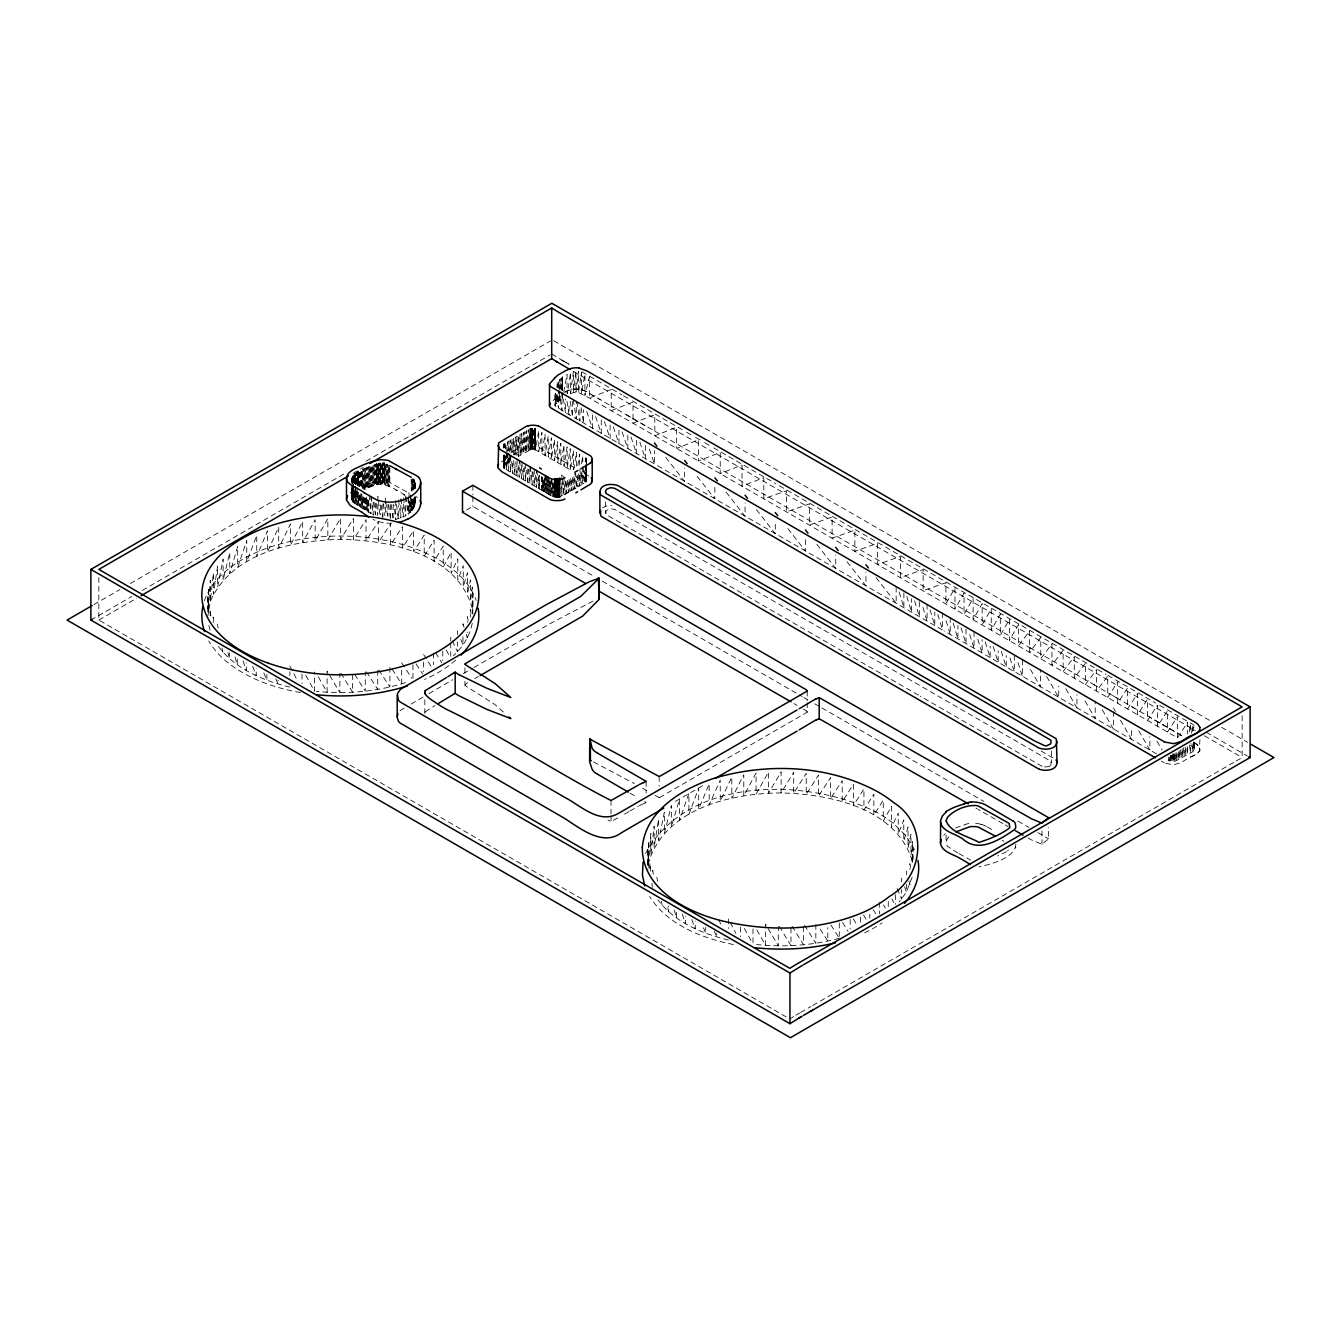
<?xml version="1.0" encoding="UTF-8"?>
<svg xmlns="http://www.w3.org/2000/svg" width="1341" height="1341" viewBox="0 0 1341 1341"><rect width="100%" height="100%" fill="white"/><g stroke="black" fill="none" stroke-linecap="round" stroke-linejoin="round"><path stroke-width="0.75" stroke-dasharray="5 3.75" d="M356.522 491.242L356.522 504.669L352.281 500.562L352.096 489.599M352.096 481.788L352.096 477.882M525.689 463.768L525.689 481.033L503.981 468.21L503.495 455.001M581.793 472.015L582.732 484.118L586.537 481.084L586.587 465.746M586.587 463.651L586.587 459.494L586.587 463.315M352.08 499.372L352.113 485.308M352.113 483.347L352.13 477.497L352.096 483.632M503.478 466.668L503.562 456.376M503.495 466.383L503.512 456.661M562.147 390.667L562.348 377.089M586.587 480.346L586.537 465.26M586.537 463.165L586.553 458.991M586.553 480.095L586.57 465.495M586.587 459.242L586.57 463.416L586.319 458.32L586.151 462.327M352.096 498.986L352.163 484.922L352.398 500.947L352.314 485.308M352.197 477.111L352.18 482.978L352.18 479.055M405.971 496.623L408.1 514.29L414.084 507.485L415.056 498.534M415.09 488.375L415.107 482.274L415.107 488.023M503.529 466.098L503.629 456.124L503.713 467.758M503.68 444.458L503.763 448.112M586.486 479.86L586.47 465.025M586.486 462.93L586.486 458.756M352.13 498.601L352.348 490.068M352.398 482.257L352.432 476.407L352.398 483.682M352.197 498.232L352.23 490.42M352.297 476.759L352.264 482.609L352.113 478.67M503.596 465.83L503.73 455.873M586.419 479.642L586.268 464.606M586.285 462.511L586.319 458.32M586.319 479.441L586.386 464.807L586.403 481.553L586.419 464.623M586.403 462.712L586.419 458.538M352.297 497.863L352.499 489.733L352.566 501.316L352.599 489.515M503.68 465.578L504.015 455.454M504.065 447.71L504.099 443.837L503.931 447.86M503.797 465.344L503.847 455.655M503.898 447.894L503.931 444.022M586.185 479.257L586.151 464.422M415.039 502.607L414.905 497.796M414.989 487.604L415.039 481.503M503.931 465.126L504.182 455.286L504.166 468.378L504.065 456.778M586.034 479.089L585.95 469.434M586 461.807L586.034 457.985L586.185 461.975M352.432 497.511L352.733 485.476M352.767 483.514L352.851 475.703L352.851 483.38M352.599 497.193L353.018 485.09M353.035 483.129L353.136 475.317L353.136 482.995M414.872 501.869L414.654 497.159M414.788 486.9L414.872 480.765L414.872 488.426M530.131 449.889L530.416 428.684L530.416 449.788L518.514 456.359L518.514 435.255L517.056 455.286M352.851 496.807L353.32 484.704M353.353 482.743L353.471 474.932L353.471 482.609M353.136 496.421L353.571 490.186M353.689 482.374L353.823 474.546L353.823 482.224M353.471 496.036L353.89 491.761M942.522 612.736L942.522 630.002L565.449 412.575L555.241 405.904L555.291 393.533M354.275 491.393L353.823 495.667M354.426 483.581L354.611 473.809L354.611 483.414M354.208 491.46L354.208 495.298L354.695 491.024M354.862 483.213L355.063 473.457L355.063 483.045M414.419 488.342L414.587 480.145L414.738 488.543M207.922 612.083L208.475 587.643L208.408 612.049M355.315 482.861L355.516 473.105L355.516 484.621M355.7 486.414L354.611 494.93M355.734 484.453L356.002 472.753L356.002 484.269M356.22 484.118L356.505 472.418L356.505 483.933M356.74 483.783L357.008 472.082L357.008 483.598M355.516 486.532C353.856 494.896 357.98 496.488 357.159 487.353M357.209 485.408L357.544 471.764L357.544 485.191M357.745 485.09L358.081 471.462L358.081 484.889M358.282 484.772L358.634 471.16L358.634 484.587M358.785 486.431L359.204 470.859L359.204 486.213M359.354 486.146L359.757 470.59L359.757 485.945M413.883 489.8L414.168 479.542L414.168 487.219M912.701 860.637L913.02 848.87L913.02 862.297M648.005 865.364L648.726 840.924L647.887 869.437M1193.926 741.942L1194.328 749.166L1192.853 751.681L1175.102 761.269L1168.128 760.515M1193.993 742.596C1203.547 745.814 1198.234 760.967 1199.96 739.83M413.246 489.214L413.598 478.955L413.598 488.543M555.811 394.723L555.09 405.435M412.508 488.66L412.911 478.385M472.736 613.977L472.887 594.717L472.887 608.16M411.57 490.152L412.022 479.877M360.025 485.811L360.746 470.121L360.746 485.476M361.014 485.341L361.735 469.652L361.735 486.917M361.919 486.85L362.74 469.199L362.74 488.392M362.824 488.342L363.746 468.747L363.746 489.851L364.769 468.311L364.769 489.415C379.05 478.452 393.248 487.571 405.887 495.701M364.769 489.415L365.808 467.858L365.808 488.979L366.847 467.439L366.847 488.543L367.887 467.003L367.887 488.124L368.943 466.584L368.943 487.705L369.999 466.182L369.999 487.286L371.071 465.763L371.071 486.867L372.144 465.361L372.144 486.465L373.217 464.958L373.217 486.079L374.307 464.573L374.307 485.677L375.396 464.187L375.396 485.291L376.486 463.802L376.486 484.922L376.938 463.668L376.938 484.772L377.424 463.517L377.424 484.621L377.961 463.383L377.961 484.487L378.531 463.248L378.531 484.369L379.101 463.131L379.101 484.252L379.687 463.031L379.687 484.135L380.291 462.93L380.291 484.051L380.878 462.863L380.878 483.967L382.034 462.762L382.034 483.866L382.571 462.729L382.571 483.85L383.09 462.746L383.56 483.866L383.979 462.813L383.979 483.933L384.364 462.896L384.364 484.017L384.666 463.014L384.666 484.118L385.722 463.517L385.722 484.621L386.778 464.036L386.778 485.14L387.8 464.556L387.8 485.677L388.823 465.109L388.823 486.213L389.829 465.645L389.829 486.749M561.561 389.326L562.13 377.257L562.13 390.684M556.616 395.763L555.459 404.731L555.459 393.215M557.018 387.717L557.303 381.665L557.303 387.432M557.755 394.69L557.303 402.786L556.23 403.825L556.23 394.22M558.208 386.61L558.543 380.542L558.543 388.219M560.069 396.467L559.834 400.506L557.303 402.786L557.303 395.109M560.504 388.387L561.074 378.279L561.074 389.795M558.543 401.663L559.13 391.538M559.247 389.51L559.834 379.402L559.834 388.991M208.475 608.764L210.319 580.301L210.319 601.405L207.838 616.156M1193.49 730.744L1193.758 726.788L1193.758 730.627M504.099 464.941L504.853 456.778M505.423 448.749L505.842 442.731L505.842 448.497M506.563 453.828L505.842 463.852L504.3 464.791M506.697 451.816L507.401 441.792L507.401 451.381M508.122 452.872L507.401 462.896L505.842 463.852L505.842 456.175M508.256 450.861L508.977 440.837L508.977 450.442M509.546 453.929L508.977 461.958L507.401 462.896L507.401 453.308M509.681 451.934L510.552 439.898L510.552 453.342M741.64 593.04L606.098 514.575L605.83 511.843A17.919 10.342 0 0 1 606.618 510.334L610.239 508.91A12.455 7.191 0 0 1 612.032 508.943L614.815 509.479L640.78 524.365L1020.702 743.752L1050.875 761.302L1051.042 763.984A17.517 10.108 0 0 1 1050.439 765.124L1049.668 766.113M508.977 458.119L508.977 461.958L510.552 461.019L510.971 455.001M511.122 452.99L512.128 438.96L512.128 452.403M512.698 452.051L513.72 438.038L513.72 453.375M514.005 455.135L515.313 437.099L515.313 454.364M515.598 454.197L516.905 436.177L516.905 455.37M518.514 456.359L520.124 434.333L520.124 455.437L521.75 433.411L521.75 454.515L523.359 432.506L523.359 453.61L525.001 431.584L525.001 452.705L526.627 430.679L526.627 451.783L528.27 429.774L528.27 450.878L529.913 428.869M957.742 852.993L947.081 846.02L946.562 840.556A28.144 16.243 0 0 1 947.668 838.276L949.26 836.214M1191.579 733.292L1192.417 725.431L1192.417 731.197M570.528 393.667L573.395 371.457L573.395 392.561L570.528 393.667L570.528 372.563L567.327 393.584M1015.875 844.26C1015.137 857.871 991.301 864.308 979.014 866.772M1189.249 731.784L1190.339 723.989L1190.339 731.666M570.26 469.836L570.26 448.715L567.126 468.009L567.126 446.905L563.991 466.182L563.991 445.078L560.84 464.372L560.84 443.268L557.705 462.561L557.705 441.457L554.554 460.751L554.554 439.63L551.386 458.94L551.386 437.837L548.234 457.13L548.234 436.026L545.066 455.32L545.066 434.216L541.898 453.526L541.898 432.422L538.73 451.733L538.73 430.612L535.562 449.922L535.344 428.718L535.076 449.738L535.076 428.634L534.757 449.671L534.757 428.567L534.405 449.621L534.405 428.517L534.02 449.57L533.182 428.416L532.763 449.537L532.763 428.416L532.327 449.537L532.327 428.433L531.086 449.654L531.086 428.55L530.734 449.721L530.734 428.6L530.416 449.788L535.562 449.922L570.26 469.836L573.395 450.542L573.395 469.736M573.697 469.719L576.513 452.37L576.513 467.724M577.77 465.763L579.63 454.197L579.63 465.713M581.508 463.735L582.748 456.024L582.748 463.701M585.866 478.972L582.748 477.145L583.687 471.361M585.246 461.723L585.866 457.868L585.866 461.706M563.723 392.142L567.042 374.39L567.042 393.584M472.233 623.23C469.903 635.802 462.762 647.1 453.426 655.682M912.098 877.383L906.415 892.033L899.224 902.007M464.975 684.933L467.657 682.552M645.49 853.479C687.749 775.802 808.271 777.143 877.819 812.897A146.638 84.667 0 0 1 893.492 823.558L905.46 835.225L914.612 849.708M1177.465 737.818L1177.465 716.697L1167.408 732.085L1167.408 710.965L1157.417 726.319L1157.417 705.198L1147.46 720.519L1147.46 699.415L1137.537 714.703L1137.537 693.599L1127.613 708.886L1127.613 687.782L1117.69 703.086L1117.69 681.966L1107.733 697.286L1107.733 676.182L1096.586 690.833L1096.586 669.729L1085.439 684.379L1085.439 663.275L1074.275 677.943L1074.275 656.822L1063.111 671.489L1063.111 650.385L1051.947 665.052L1051.947 643.948L1040.784 658.615L1040.784 637.511L1029.62 652.179L1029.62 631.058L1018.456 645.725L1018.456 624.621L1009.387 640.495L1009.387 619.391L1000.319 635.265L1000.319 614.144L991.25 630.019L991.25 608.915L982.182 624.789L982.182 603.668L973.113 619.542L973.113 598.438L964.028 614.312L964.028 593.208L954.96 609.065L954.96 587.961L945.891 603.836L945.891 582.732L923.144 590.694L923.144 569.59L900.381 577.552L900.381 556.448L877.617 564.427L877.617 543.306L854.871 551.285L854.871 530.181L832.107 538.143L832.107 517.039L809.361 525.001L809.361 503.898L786.597 511.86L786.597 490.756L763.834 498.735L763.834 477.614L742.042 486.146L742.042 465.025L720.234 473.557L720.234 452.437L698.426 460.969L698.426 439.848L676.618 448.38L676.618 427.259L654.81 435.775L654.81 414.671L633.002 423.186L633.002 402.082L611.211 410.597L611.211 389.493L589.403 398.009L589.403 376.905L584.927 395.461L584.927 374.357L581.407 393.651L581.407 372.547L578.524 392.561L578.524 371.44L575.96 392.192L575.96 371.088L573.395 392.561L578.524 392.561L589.403 398.009L1177.465 737.818L1187.623 722.38L1187.623 733.896M943.746 835.309L945.371 833.666M553.028 400.607L556.146 397.824A36.961 21.339 0 0 0 557.202 396.802L558.979 395.578M557.236 396.752L558.258 395.981M1008.466 849.993L1007.627 850.797M602.427 507.853L605.83 506.144L611.865 505.674M1028.145 838.008L1031.045 839.65A11.264 6.504 0 0 0 1031.547 839.902L1036.543 841.98A36.123 20.853 0 0 1 1037.331 842.316L1041.957 844.277L1048.612 838.812L1048.612 827.313M350.185 492.918L353.555 490.588M399.903 710.713L405.2 707.528M1006.538 851.652L997.62 855.994M425.298 711.736L435.054 705.517M98.848 577.518L98.848 620.078L789.815 1019.009L794.526 1016.059M1049.383 766.398L1046.55 766.901A11.767 6.789 0 0 1 1044.807 766.884L1042.778 766.616M562.281 398.243L562.298 392.477L562.617 398.059M501.433 461.824L507.837 457.968M581.156 473.541L581.156 485.056L560.018 497.092L553.649 496.975L553.012 483.229M411.134 704.042L423.018 697.085M428.969 693.599L452.822 679.719M795.783 1015.271L799.622 1013.042M463.265 673.651L472.233 668.472M800.56 1012.505L810.903 1006.521M93.87 604.59L119.936 589.537M130.362 583.519L550.564 340.916M90.886 620.078L131.854 596.427M142.28 590.409L343.816 474.06M366.059 461.203L550.196 354.896M98.848 620.078L136.883 598.103M353.001 473.339L363.411 467.322M474.027 667.432L550.145 623.615L593.677 600.751M675.462 801.365L705.349 784.116M812.68 1005.499L1235.279 761.52M1236.134 761.018L1242.152 757.548L1242.152 714.988M513.653 454.565L525.622 447.86A9.756 5.632 0 0 1 528.069 446.804M659.571 797.543L807.215 712.188L807.215 702.6M466.383 510.1L472.853 506.412L595.203 577.049M628.862 811.623L622.19 815.378M629.968 810.987L638.282 806.276M639.288 805.706L639.623 805.522A21.355 12.337 0 0 1 642.272 804.265L642.808 804.064M617.748 817.876L611.027 821.614L607.993 819.971M474.714 678.58L478.301 676.602M564.745 392.276C572.523 387.08 582.681 388.555 590.023 393.801M564.963 392.175C572.289 387.398 581.893 388.32 588.934 393.181M405.736 496.589L405.736 515.782L395.729 519.47L393.936 504.937M361.718 486.682L362.69 486.263A161.775 93.401 0 0 1 372.01 482.676L380.609 480.698L387.7 481.385A18.539 10.694 0 0 1 389.058 481.989L404.513 490.722A35.855 20.702 0 0 0 406.44 491.745L408.888 492.918M643.328 803.862L644.049 803.577A10.745 6.202 0 0 0 646.178 802.521A14.416 8.314 0 0 0 644.3 801.415L644.116 801.298M1190.573 757.078L1196.658 754.128L1199.592 751.027L1196.658 754.128L1190.573 757.078A25.898 14.952 0 0 0 1186.668 759.157L1182.829 761.537A41.537 23.987 0 0 1 1180.633 762.811L1173.66 764.772L1164.776 763.146M405.435 682.619C376.787 691.906 346.146 694.236 316.258 691.369M964.347 824.749L968.906 823.408M839.282 938.264C812.445 945.589 784.234 947.333 756.592 944.55M383.442 522.688L379.453 521.817A29.871 17.249 0 0 1 376.586 520.928L372.915 519.436M733.393 944.533C701.678 938.013 667.65 925.005 649.58 896.458M289.857 687.095C263.104 680.625 235.53 669.125 218.466 646.563M728.481 940.024C702.014 933.604 674.624 922.29 657.878 899.794M980.657 824.179L981.562 824.43M403.641 494.645L404.764 495.164M959.016 853.63L970.616 860.101M593.644 761.956L634.36 783.63M551.671 478.703L551.671 495.969L527.851 482.274L526.678 470.088M987.345 826.978L994.905 831.219M986.373 826.458L986.121 826.324A20.786 12.002 0 0 0 981.595 824.38M655.011 795.33L659.169 797.61L659.169 793.771M1164.34 762.912L1161.272 761.152M1181.924 735.79L1130.815 706.137M356.857 491.443L357.477 505.239L370.904 513.687L370.904 496.405M1181.656 735.639L1150.896 717.904M589.587 393.55L613.558 407.362M642.641 788.324L646.764 790.67M1042.108 766.365L920.211 696.18M1002.817 823.542L978.176 809.428M975.93 808.137L977.438 808.992M1005.348 824.983L1007.879 826.442M566.17 362.673L563.321 361.031M591.901 394.891L593.577 395.846M1156.512 753.86L944.064 630.907M588.85 476.089L581.424 471.73M1209.398 720.268L552.291 339.927M1221.567 727.308L1247.666 742.378M564.259 361.567L562.365 360.478M565.936 362.539L568.316 363.914M581.893 371.759L621.922 394.874M623.431 395.729L630.957 400.087M632.449 400.942L685.117 431.349M686.626 432.221L694.152 436.563M695.661 437.434L702.885 441.608M704.679 442.647L712.205 446.989M713.714 447.86L775.953 483.783M779.406 485.777L1106.124 674.422M1107.85 675.411L1155.791 703.086M1159.714 705.349L1194.278 725.313M1206.38 732.303L1247.381 755.972M573.076 371.239L1195.351 730.51M1204.419 735.756L1242.152 757.548M598.572 398.713L600.248 399.685M1030.978 648.374L611.898 406.407M1094.658 685.117L1026.703 645.909M626.314 414.738L645.189 425.633M918.417 695.141L743.434 594.08M602.394 581.206L802.119 696.499M803.913 697.538L807.517 699.616M814.708 703.774L820.105 706.891M821.916 707.931L983.841 801.415M1018.02 821.161L1028.815 827.397M1037.817 832.593L1048.612 838.812M568.081 363.763L569.271 364.45M1093.384 684.379L1112.326 695.359M1117.154 698.158L1111.354 694.789M574.35 467.607L539.082 447.391A7.275 4.207 0 0 0 538.596 447.173A10.896 6.286 0 0 0 528.186 446.939M1041.119 751.027L1053.858 758.436M563.069 360.88L561.125 359.723L562.13 360.327M1116.198 697.605L1134.838 708.501M579.63 475.301L582.748 477.145M630.069 793.151L635.433 796.303M794.023 703.606L797.074 705.416M803.158 709.02L806.209 710.831M395.696 490.152L396.651 490.739M1002.314 840.304L1004.007 841.343M1193.725 742.428L1198.418 745.998L1199.96 749.418M551.838 353.94L560.588 359.388M1190.339 745.093L1193.758 747.892L1193.758 742.143M412.911 499.489L414.587 501.249M503.361 711.987L495.868 705.366A33.743 19.478 0 0 0 494.159 704.025L470.574 689.056A25.932 14.969 0 0 0 469.35 688.369L465.042 685.469M876.008 577.585L896.157 603.266L896.157 586M847.043 561.795L865.934 585.866L865.934 572.439M816.82 544.396L835.711 568.467L835.711 555.023M787.871 528.605L805.488 551.067L805.488 537.64M756.391 509.597L775.282 533.668L775.282 522.152M726.168 492.197L745.06 516.268L745.06 502.841M697.203 476.407L714.837 498.869L714.837 485.442M665.739 457.398L684.614 481.469L684.614 468.043M873.058 909.617L876.36 914.579M392.041 669.176L401.68 683.893L401.68 666.628M401.68 662.789L411.821 678.362M378.849 670.031L389.913 687.011L389.913 665.907M416.146 663.963L422.549 673.936M366.411 671.824L377.743 689.442L377.743 670.249M820.206 929.062L827.799 941.114L827.799 927.67M354.728 674.456L365.272 691.168L365.272 671.992M830.934 924.988L838.242 936.605M804.566 925.307L815.848 943.276L815.848 922.172M423.622 654.475L431.366 666.863M842.55 922.44L847.998 931.257M792.045 926.212L803.544 944.785L803.544 925.592M340.916 673.199L352.616 692.224L352.616 671.12M779.372 926.463L790.989 945.64L790.989 926.447M853.228 918.753L857.318 925.525M435.624 652.681L441.742 662.856M883.484 904.907L885.395 908.142M1156.965 741.221L1162.044 749.988M1138.727 730.728L1149.874 750.038L1149.874 736.611M1113.399 707.947L1115.427 711.451M1120.489 720.234L1131.62 739.545L1131.62 728.029M1102.268 709.741L1113.399 729.051L1113.399 711.786M1085.053 700.991L1095.178 718.558L1095.178 701.276M1065.844 688.721L1076.957 708.048L1076.957 694.621M1046.634 676.451L1058.753 697.538L1058.753 686.022M1030.458 669.444L1040.566 687.011L1040.566 669.746M863.503 914.931L866.638 920.345M318.337 676.92L327.103 692.241L327.103 671.137L339.86 692.576L339.86 673.383M756.877 929.967L765.61 945.355L765.61 924.251L778.316 945.824L778.316 926.631M305.832 675.411L314.448 691.218L314.448 672.025M744.389 928.391L752.033 942.472M446.302 650.05L449.838 656.654M289.857 665.991L297.316 680.457M730.342 922.541L735.924 933.403M891.933 899.04L893.76 902.627M718.608 919.54L721.307 925.122M452.403 640.83L457.465 651.726L457.465 642.138M275.693 678.663L278.107 683.994L278.107 680.155M714.25 931.19L716.815 936.94L716.815 933.101M897.112 888.614L901.638 899.191L901.638 889.603M263.825 672.897L266.876 680.205L266.876 674.456M703.455 927.721L705.701 933.185L705.701 927.436M460.918 639.54L462.98 644.887L462.98 635.282M252.695 666.343L256.232 675.73L256.232 668.053M691.772 919.457L695.225 928.793L695.225 921.133M904.622 886.803L906.415 892.033L906.415 884.356M649.346 449.084L654.408 464.07L654.408 450.626M639.841 442.111L645.541 458.957L645.541 441.692M630.991 436.998L636.673 453.845L636.673 436.579M622.123 431.886L627.823 448.749L627.823 431.467M613.273 426.773L618.955 443.636L618.955 426.354M604.422 421.661L610.105 438.524L610.105 419.331M595.572 416.548L601.271 433.411L601.271 416.129M586.738 411.419L592.42 428.282L592.42 411.017M682.301 914.143L685.536 923.765L685.536 916.087M243.073 660.945L246.308 670.567L246.308 662.89M1018.02 662.605L1022.378 676.501L1022.378 659.236M1009.957 657.928L1014.299 671.824L1014.299 654.542M1001.274 651.24L1006.236 667.131L1006.236 655.615M993.228 646.546L998.19 662.437L998.19 650.921M985.199 641.853L990.144 657.727L990.144 646.211M977.757 639.137L982.098 653.033L982.098 639.59M969.711 634.427L974.052 648.323L974.052 631.058M961.028 627.756L966.006 643.63L966.006 626.364M464.053 627.286L462.98 623.766L462.98 627.605M466.215 634.31L467.288 637.813L467.288 632.064M914.596 600.902L919.339 616.625L919.339 599.36M906.851 596.443L911.612 612.167L911.612 598.74M899.124 591.984L903.884 607.724L903.884 590.442M953.2 623.196L957.927 638.953L957.927 625.509M946.075 620.699L950.233 634.477L950.233 617.212M937.761 614.279L942.522 630.002M930.051 609.82L934.794 625.543L934.794 612.116M922.91 607.322L927.067 621.084L927.067 603.819M235.027 656.956L237.256 664.767L237.256 657.09M674.272 910.17L676.501 917.965L676.501 912.198M908.896 880.786L909.902 884.742L909.902 880.903M472.3 608.428C457.164 553.9 389.946 540.071 340.614 539.4C292.573 540.457 231.708 552.693 210.319 601.405L213.37 573.06L213.37 594.18L217.628 566.003L217.628 587.107L223.109 559.163L223.109 580.267L229.78 552.609L229.78 573.713L237.675 546.39L237.675 567.494L246.761 540.574L246.761 561.678L256.751 535.377L256.751 556.481L267.429 530.868L267.429 551.972L278.71 527.047L278.71 548.151L290.494 523.912L290.494 545.033L302.68 521.481L302.68 542.585L315.169 519.721L315.169 540.842L327.841 518.665L327.841 539.769L340.614 518.297L340.614 539.4L353.37 518.615L353.37 539.719L366.043 519.621L366.043 540.741L378.497 521.331L378.497 542.435L390.633 523.711L390.633 544.832L402.367 526.795L402.367 547.916L413.598 530.583L413.598 551.687L424.209 535.042L424.209 556.146L434.098 540.205L434.098 561.309L443.217 546.038L443.217 567.159L451.129 552.274L451.129 573.395L457.801 558.845L457.801 579.949L463.265 565.684L463.265 586.788L467.489 572.758L467.489 593.862L470.507 579.982L470.507 601.086L472.3 587.324L472.233 613.642M208.861 625.392L210.185 630.907M228.004 652.631L229.428 658.565L229.428 652.799M667.768 907.823L668.69 911.779L668.69 906.013M912.232 860.771C895.738 807.818 829.945 794.14 781.116 792.933C731.264 793.218 665.454 808.271 648.726 862.028L650.804 833.549L650.804 854.653L654.106 826.274L654.106 847.378L658.615 819.15L658.615 840.254L664.365 812.227L664.365 833.348L671.338 805.572L671.338 826.693L679.518 799.236L679.518 820.34L688.922 793.252L688.922 814.373L698.695 788.19L698.695 809.293L709.171 783.798L709.171 804.902L720.234 780.093L720.234 801.197L731.817 777.076L731.817 798.18L743.786 774.729L743.786 795.833L756.056 773.087L756.056 794.19L768.527 772.114L768.527 793.218L781.116 771.829L781.116 792.933L793.704 772.232L793.704 793.336L806.209 773.304L806.209 794.408L818.513 775.064L818.513 796.168L830.548 777.512L830.548 798.616L842.198 780.63L842.198 801.734L853.362 784.435L853.362 805.539L863.939 788.91L863.939 810.031L873.846 794.073L873.846 815.194L883.266 800.074L883.266 821.195L891.413 806.41L891.413 827.531L898.252 813.048L898.252 834.152L903.784 819.904L903.784 841.008L908.025 826.961L908.025 848.065L910.975 834.169L910.975 855.29L912.651 841.494L912.651 860.687M468.177 620.665L467.288 616.709L467.288 622.459M217.393 624.085L218.164 628.074M222.036 648.038L222.807 652.028L222.807 648.189M656.822 877.332L657.576 881.305M661.381 901.253L662.136 905.242M1015.523 846.456L1015.875 848.099M1189.383 745.11L1190.674 752.988L1190.674 743.4M910.522 867.56L909.902 863.638L909.902 869.387M581.156 407.681L583.586 423.169L583.586 409.726M576.881 401.713L579.932 421.057L579.932 407.63M573.244 399.601L576.278 418.962L576.278 401.68M570.227 401.361L572.641 416.85L572.641 399.584M566.941 401.16L569.02 414.721L569.02 403.205M563.421 398.998L565.449 412.575L565.449 399.149M213.789 621.051L213.185 617.028L213.185 622.794M653.318 874.298L652.732 870.292L652.732 874.114M559.113 390.952L561.963 410.396L561.963 393.131M556.901 396.483L558.543 408.167L558.543 390.901M470.909 613.407L470.373 609.468L470.373 617.145M398.545 499.807L400.825 518.079L400.825 498.886M396.5 504.518L398.294 518.883L398.294 505.44M401.06 498.969L403.306 517.039L403.306 503.613M391.27 504.585L392.93 517.928M403.54 497.913L405.736 515.782M388.689 504.568L390.332 518.045M387.515 516.017L385.42 498.517L385.42 515.799M383.56 503.931L384.951 515.698M381.28 505.272L382.638 517.157M379.922 514.441L377.894 496.438L377.894 513.72M1191.981 743.769L1192.853 751.681L1192.853 744.004M376.368 503.428L377.676 515.531M210.839 615.871L210.185 609.803L210.185 615.553M374.005 502.205L375.279 514.424M650.703 871.164L649.882 863.068L649.882 868.834M651.927 883.3L652.329 887.34M371.323 496.673L373.167 515.162L373.167 501.735M536.853 470.188L538.613 488.476L538.613 476.96M535.277 475.049L536.45 487.236L536.45 469.953M532.93 471.764L534.305 485.995L534.305 468.713M530.382 466.467L532.159 484.755L532.159 471.311M528.622 469.3L529.997 483.514L529.997 466.249M524.331 466.819L525.689 481.033M521.783 461.505L523.543 479.793L523.543 468.277M519.638 460.265L521.398 478.553L521.398 461.287M518.079 465.109L519.252 477.312L519.252 460.047M515.749 461.84L517.106 476.072L517.106 458.79M513.603 460.583L514.961 474.815L514.961 463.299M511.675 461.371L512.832 473.574L512.832 460.131M509.362 458.086L510.703 472.317L510.703 455.035M506.848 452.755L508.591 471.06L508.591 453.794M505.121 455.554L506.462 469.803L506.462 458.287M369.144 495.03L370.904 513.687M1186.953 748.261L1187.456 754.38L1187.456 746.702M565.835 481.251L566.824 493.371L566.824 481.855M563.723 476.089L565.198 494.276L565.198 480.849M560.437 477.882L561.913 496.069L561.913 474.965L563.555 495.181L563.555 481.754M1176.074 752.351L1176.727 760.464L1176.727 752.787M573.881 476.675L574.853 488.795L574.853 471.512M572.289 477.597L573.244 489.716L573.244 478.201M570.696 478.519L571.652 490.638L571.652 477.195M569.087 479.441L570.042 491.544L570.042 478.117M567.461 480.346L568.433 492.465L568.433 479.039M1185.126 746.987L1185.762 755.117L1185.762 747.44M584.911 470.138L585.849 482.24L586.017 464.841M583.033 467.054L584.29 483.179L584.29 471.663M579.899 468.931L581.156 485.056M578.641 473.893L579.597 485.995L579.597 474.479M577.066 474.831L578.021 486.934L578.021 473.49M575.155 471.714L576.429 487.856L576.429 476.34M1177.8 753.525L1178.253 759.593L1178.253 751.915M1183.567 747.842L1184.17 755.938L1184.17 748.261M1182.075 748.747L1182.661 756.81L1182.661 749.133M1180.616 749.669L1181.203 757.732L1181.203 750.055M1179.141 750.591L1179.745 758.671L1179.745 750.994M912.5 862.146L912.098 856.262L912.098 862.028M208.408 602.461L209.045 612.619M1193.574 742.478L1194.043 750.424L1194.043 742.746M648.96 867.929L648.273 855.742L648.273 865.331M1172.336 753.81L1172.721 761.504L1172.721 753.826M1171.397 755.637L1171.682 761.42L1171.682 755.67M472.233 602.126L472.702 611.915M1173.325 753.843L1173.677 761.52L1173.677 753.843M1170.375 755.469L1170.643 761.286L1170.643 755.519M551.855 478.787L552.66 496.472L552.66 483.045M362.875 496.69L363.428 508.49L363.428 496.991M361.802 494.175L362.439 507.954L362.439 496.438M360.796 493.639L361.433 507.418L361.433 493.974M359.891 495.064L360.427 506.864L360.427 495.365M358.902 494.511L359.438 506.328L359.438 494.812M550.967 480.246L551.671 495.969M550.095 481.687L550.715 495.449L550.715 482.022M548.972 477.245L549.76 494.946L549.76 481.503M364.819 497.796L365.339 509.614L365.339 498.098M363.864 497.226L364.383 509.044L364.383 497.528M357.829 491.996L358.449 505.792L358.449 492.348M548.033 476.709L548.804 494.41L548.804 477.145M547.094 476.172L547.866 493.89L547.866 476.608M546.156 475.636L546.927 493.354L546.927 481.838M545.234 475.1L545.988 492.817L545.988 475.535M544.48 478.486L545.066 492.264L545.066 474.999M543.641 479.91L544.144 491.728L544.144 480.212M542.636 477.413L543.222 491.192L543.222 479.676M541.714 476.86L542.3 490.638L542.3 477.212M538.948 475.234L539.535 489.012L539.535 475.586M365.758 498.349L366.244 510.183L366.244 498.668M355.767 486.934L356.522 504.669M1169.486 757.196L1169.654 761.068L1169.654 757.229M408.267 497.276L408.938 513.67L408.938 502.154M366.562 496.958L367.132 510.77L367.132 499.254M355.03 490.286L355.6 504.099L355.6 486.833M1174.196 753.793L1174.498 761.437L1174.498 753.759M408.938 492.549L409.759 513L409.759 499.556M354.242 491.661L354.711 503.512L354.611 491.091M410.061 500.042L410.53 512.296L410.53 495.013M367.501 499.539L367.97 511.374L367.97 499.858M410.664 495.248L411.251 511.541L411.251 500.025M368.322 500.143L368.758 512.011L368.758 498.567M411.536 498.567L411.938 510.77L411.938 499.254M1168.665 756.927L1168.782 760.816L1168.782 756.978M412.257 499.824L412.559 509.982L412.559 500.377M1174.917 755L1175.102 761.269L1175.102 751.681M412.86 499.02L413.145 509.161L413.145 499.556M557.035 478.284L557.504 497.461L557.504 478.268L557.99 497.444L557.99 478.251L558.459 497.394L558.912 478.15M413.447 500.21L413.648 508.323L413.648 498.735M413.916 499.388L414.084 507.485L414.084 497.897M558.946 478.15L559.314 497.276L559.314 478.083M208.157 611.345L207.838 595.052L207.838 608.479M559.348 478.083L559.683 497.193L559.683 477.999L560.018 497.092L560.27 483.531M414.302 498.55L414.453 506.647L414.453 497.058M1194.244 743.216L1194.328 749.166L1194.328 743.417M414.62 497.712L414.738 505.808L414.587 497.41M353.588 485.408L353.856 502.909L353.856 491.393M353.303 485.124L353.538 502.64L353.538 485.358M648.105 864.627L647.887 848.333L647.887 865.599M553.749 483.581L554.269 497.193L554.269 477.999L554.654 497.276L554.654 478.083L555.526 497.394L555.526 478.201L555.995 497.427L555.995 478.251L556.498 497.461L556.498 478.268L557.001 497.461L557.001 478.284M414.738 484.704L414.788 488.761M414.872 496.874L414.956 504.987L414.956 497.31M352.867 490.32L352.985 502.02L352.985 484.755M504.233 455.001L504.367 468.529L504.367 455.102M352.649 489.968L352.767 501.685M586.051 465.193L586.017 482.106M555.157 394.137L555.241 405.904L555.09 393.919M503.914 456.577L503.981 468.21M586.201 465.025L586.302 481.754M503.78 456.342L503.847 467.992L503.797 455.739M414.956 483.883L414.972 487.94M415.039 498.081L415.073 504.166L415.107 497.612M352.281 479.458L352.297 483.363M352.281 500.562L352.214 484.922L352.18 500.176L352.147 490.387M586.503 464.388L586.537 481.084M503.579 455.839L503.613 467.506M503.529 455.571L503.545 467.238L503.478 455.152M586.553 464.154L586.587 480.849M586.587 470.171L586.587 480.598L586.587 465.243M503.495 455.286L503.495 466.953M415.073 483.062L415.073 487.118M415.09 497.276L415.107 503.378M352.08 478.268L352.096 482.173M352.096 490.001L352.113 499.774M1051.411 751.027L1051.411 762.543M1041.957 830.85L1041.957 844.277M946.109 835.141L946.109 842.818M906.415 870.912L906.415 874.751M901.638 878.087L901.638 881.925M895.587 894.682L895.587 904.287M888.262 901.487L888.262 909.164M879.646 902.258L879.646 913.774M869.773 914.26L869.773 918.099M860.369 917.177L860.369 922.926M850.177 919.423L850.177 929.011M839.282 922.926L839.282 936.353M807.215 691.084L807.215 700.673M752.988 928.877L752.988 944.232M740.584 927.1L740.584 936.705M728.481 918.903L728.481 928.508M659.169 776.506L659.169 786.094M646.161 781.384L646.161 792.9M611.027 800.493L611.027 813.937M611.027 815.848L611.027 821.614M605.495 501.802L605.495 513.301M586.168 464.673L586.168 481.939M582.732 466.852L582.732 484.118M562.231 392.527L562.13 398.361L559.834 400.506L559.834 390.918M553.649 483.531L553.649 496.975M541.378 476.658L541.378 490.102M531.489 428.5L531.489 449.604M527.851 468.847L527.851 482.274M510.552 455.253L510.552 461.019M472.853 485.291L472.853 494.896M472.853 496.807L472.853 506.412M464.941 667.885L464.941 673.635M464.941 681.312L464.941 685.15M457.465 630.622L457.465 634.461M450.727 637.193L450.727 641.032M450.727 642.959L450.727 656.386M442.765 651.123L442.765 660.711M433.579 653.134L433.579 664.65M424.829 699.818L424.829 713.328M423.622 662.152L423.622 671.757M412.911 480.296L412.911 489.901M412.944 664.734L412.944 678.177M412.106 479.743L412.106 491.259M411.218 479.19L411.218 490.705M408.1 497.008L408.1 514.29M395.729 500.277L395.729 519.47M393.164 504.484L393.164 517.911M390.566 504.618L390.566 518.062M387.985 504.551L387.985 516.067M382.872 503.797L382.872 517.224M380.358 505.021L380.358 514.609M375.497 503.026L375.497 514.542M357.477 493.723L357.477 505.239M301.993 674.154L301.993 683.742M289.857 671.74L289.857 675.579M864.627 932.833A124.227 71.727 0 0 0 876.411 926.48A164.507 94.976 0 0 0 882.026 922.926M415.744 496.421A32.67 18.858 0 0 1 417.47 497.528M391.823 523.208A25.311 14.617 0 0 1 384.431 522.94M455.689 660.208A138.475 79.94 0 0 1 424.644 679.401M300.434 692.543A138.475 79.94 0 0 1 208.76 640.931M204.402 600.751A138.475 79.94 0 0 1 340.078 536.031A138.475 79.94 0 0 1 476.172 600.466M975.611 823.257A19.009 10.979 0 0 1 980.606 824.246M955.496 827.984A57.16 33.005 0 0 1 964.162 825.168M424.946 712.406A7.677 4.425 0 0 1 425.231 711.719M806.226 710.831A7.191 4.157 0 0 1 807.148 712.205M562.617 376.955L562.281 390.566L562.55 376.989M352.599 476.089L352.566 481.939L352.599 476.089M504.3 443.687L504.266 447.559L504.3 443.687M530.131 428.768L529.913 449.989L530.131 428.768M354.208 474.178L354.074 481.989L354.208 474.178M355.147 490.655L355.063 494.561L355.063 490.722M353.236 502.339L353.035 484.805L353.236 502.339"/><path stroke-width="1.5" d="M621.537 832.66C602.914 846.959 579.882 828.218 564.796 818.496L400.674 723.369A8.851 5.113 0 0 1 399.719 722.682L399.668 722.631A12.79 7.392 0 0 1 398.294 720.938L397.204 717.234L397.824 713.446M480.112 675.596L582.748 616.055L599.176 599.293L599.176 578.189L589.286 581.759L547.111 604.204L400.54 689.173L397.372 693.8L398.277 699.834A12.79 7.392 0 0 0 399.652 701.527L399.719 701.561A8.851 5.113 0 0 0 400.657 702.265L564.796 797.392C579.714 804.935 598.974 824.346 617.631 813.803A52.215 30.139 0 0 0 619.408 812.814L797.107 709.992M1039.493 769.281L1039.376 769.231A5.28 3.051 0 0 1 1038.454 768.846L601.874 516.704A3.52 2.028 0 0 1 601.405 516.402L601.204 516.218A7.677 4.425 0 0 1 600.651 515.631L600.634 510.435M599.88 513.352L599.88 492.248C600.215 484.587 609.25 483.665 615.1 484.872A9.555 5.515 0 0 1 617.229 485.392L617.631 485.526A5.33 3.084 0 0 1 618.469 485.911L1055.199 738.12A3.922 2.263 0 0 1 1055.618 738.422L1055.736 738.539A7.828 4.509 0 0 1 1056.356 739.193L1057.043 762.442C1056.809 770.187 1046.734 770.958 1041.873 769.868A9.353 5.398 0 0 1 1039.694 769.348L1039.56 769.298M550.279 407.429L549.458 405.485L550.447 403.239M549.458 405.636L549.492 383.979L554.856 377.86M361.819 512.195A59.373 34.279 0 0 0 359.388 510.77L355.114 508.44A64.251 37.095 0 0 1 350.252 505.523L346.514 500.042L346.464 478.167C347.42 470.473 356.941 468.126 362.69 465.159A161.775 93.401 0 0 1 372.01 461.572L380.609 459.594L387.7 460.281A18.539 10.694 0 0 1 389.058 460.885L404.513 469.618A35.855 20.702 0 0 0 406.44 470.641L412.156 473.356A34.447 19.88 0 0 1 418.811 477.396M346.464 499.271L347.57 495.701M1057.043 741.338C1056.809 749.083 1046.734 749.854 1041.873 748.764A9.353 5.398 0 0 1 1039.694 748.244L1039.376 748.127A5.28 3.051 0 0 1 1038.454 747.725L601.824 495.583A3.52 2.028 0 0 1 601.405 495.282L601.204 495.114A7.677 4.425 0 0 1 600.651 494.527L599.88 492.248M1057.043 762.576L1056.339 760.297A7.828 4.509 0 0 0 1056.021 759.911M970.448 864.559L962.436 859.715A40.75 23.535 0 0 0 960.173 858.475C953.518 854.2 941.868 852.189 940.477 843.12L940.644 820.323L942.606 815.714L946.394 811.741M940.477 843.12L941.214 839.483M558.677 500.461A11.03 6.37 0 0 1 550.413 499.707L550.296 499.573A26.25 15.153 0 0 1 549.039 498.969L501.785 471.68L498.098 468.126L498.651 442.899L525.907 426.589M497.863 466.551L498.567 464.137M643.06 862.129L642.456 875.17L644.736 885.932M420.588 484.101L419.213 487.822A37.833 21.842 0 0 1 408.687 497.595L404.077 499.606A25.462 14.701 0 0 1 384.431 501.836L380.425 500.964A29.468 17.014 0 0 1 376.586 499.824L364.115 492.734M420.588 505.205L419.213 508.926A37.934 21.892 0 0 1 407.815 519.135M464.975 663.829L580.837 596.343L599.176 578.189M659.169 776.506L589.755 739.042L592.068 747.976A15.572 8.985 0 0 0 594.633 751.228A23.602 13.628 0 0 0 596.745 752.653L597.483 753.089M589.755 739.042L589.604 761.654L592.068 769.097A15.572 8.985 0 0 0 594.633 772.332A23.602 13.628 0 0 0 596.745 773.774L597.483 774.21M1014.567 829.576L1015.824 827.347L1015.439 824.497A9.37 5.414 0 0 0 1013.226 821.061M904.505 903.348C914.545 891.715 920.949 875.908 917.931 860.419M1014.483 829.66C1000.269 839.248 978.612 854.016 962.436 838.611A40.75 23.535 0 0 0 960.173 837.371C953.485 833.113 941.918 831.068 940.477 821.999M555.157 377.592L556.146 376.72A36.961 21.339 0 0 0 557.202 375.681A6.956 4.023 0 0 1 558.711 374.625L563.706 371.742A59.624 34.413 0 0 1 566.673 370.183L569.003 369.177A12.237 7.074 0 0 1 579.128 367.97M590.241 463.148L587.19 465.009M425.298 690.632L446.419 677.591M453.962 694.001L455.186 693.247L455.186 672.143A21.372 12.337 0 0 0 454.163 672.763M453.56 673.148L447.71 676.803M453.56 694.269L437.568 704.008M798.415 1018.406L802.019 1016.26M810.5 1011.349L1250.114 757.548L1250.114 706.875L551.838 303.284L90.886 569.405L90.886 620.078L789.966 1023.686L798.7 1018.221M794.71 965.269L1242.152 706.875L557.253 311.43A31.581 18.238 0 0 1 556.649 311.045L551.704 307.961L98.848 569.405L789.815 968.336L794.157 965.637M798.75 1018.188L801.147 1016.746M789.966 1023.686L789.966 973.013L802.304 965.436M586.486 465.444L580.888 468.763M621.939 832.426L663.845 808.087M807.215 691.084L659.571 776.439M580.888 489.884L590.241 484.269A9.186 5.297 0 0 0 591.834 482.358M799.186 708.769L812.713 700.689A91.037 52.567 0 0 1 815.579 699.13L815.948 698.946M799.186 729.89L812.713 721.81A91.037 52.567 0 0 1 815.579 720.234L815.948 720.05M797.107 731.096L715.306 778.367M803.443 964.766L1250.114 706.875M803.443 1015.422L812.562 1010.159M92.127 605.596L67.05 620.078L790.436 1037.716L1273.95 757.548L1251.153 744.389M90.886 620.078L92.378 619.207M141.04 595.706L348.509 475.921M370.032 463.5L551.704 358.617L551.704 307.961M577.988 470.456L575.792 471.714M577.619 491.778L575.792 492.834M585.782 583.57L462.494 512.312L462.494 491.208L472.853 485.291L1048.612 817.708L1041.957 823.173L1037.331 821.195A36.123 20.853 0 0 0 1036.543 820.876L1031.615 818.831A11.264 6.504 0 0 1 1031.028 818.53L821.48 698.929A132.441 76.454 0 0 0 819.2 697.689A19.444 11.231 0 0 0 818.429 697.94L816.183 698.829M462.494 512.312L463.802 511.575M639.288 784.602L639.623 784.418A21.355 12.337 0 0 1 642.272 783.161L642.808 782.96M638.282 785.172L611.027 800.493C555.073 771.947 503.076 736.36 446.302 709.255A156.511 90.367 0 0 1 438.306 704.427L432.422 700.522A46.197 26.669 0 0 1 425.231 694.135M564.93 477.798L564.41 478.066A24.272 14.013 0 0 1 563.706 478.435L563.706 478.435M564.93 498.902L564.578 499.087A24.272 14.013 0 0 1 563.706 499.539A9.32 5.381 0 0 1 558.744 500.579M407.765 519.101L403.088 521.079A25.311 14.617 0 0 1 398.595 522.32M955.764 831.923L970.281 826.592L975.879 826.609A17.332 10.007 0 0 1 978.26 827.112L995.508 836.214M643.328 782.758L644.049 782.474A10.745 6.202 0 0 0 646.178 781.401A14.416 8.314 0 0 0 644.3 780.311L597.667 753.206M963.928 803.762L968.906 802.287A7.778 4.492 0 0 1 969.878 802.119L971.42 801.985M835.443 942.857C809.226 949.16 781.92 950.434 755.134 947.769M589.755 760.146L591.297 760.716M579.061 368.104L586.201 370.619A62.457 36.056 0 0 1 588.498 371.826L1195.3 722.313A25.429 14.684 0 0 1 1198.066 724.475L1199.86 727.392M1164.776 742.042L1173.66 743.652L1180.633 741.69A41.537 23.987 0 0 0 1182.812 740.416L1186.617 738.019A25.898 14.952 0 0 1 1190.523 735.941A27.977 16.142 0 0 0 1198.82 731.65M599.176 599.293L598.354 577.77M354.627 487.051L359.388 489.649A41.806 24.138 0 0 1 364.199 492.7M458.957 674.624L486.615 688.151A40.565 23.417 0 0 0 488.04 688.738L510.854 697.504L495.868 684.262A28.027 16.176 0 0 0 494.661 683.29L470.574 667.935A25.932 14.969 0 0 0 469.35 667.265L465.009 664.315M389.829 465.645L411.218 477.262M1164.407 741.841L550.615 386.644M1023.066 835.125L1015.472 830.783M968.437 803.846L821.48 720.033A132.441 76.454 0 0 0 819.2 718.793A19.444 11.231 0 0 0 818.429 719.061L817.742 719.296A17.332 10.007 0 0 0 816.166 719.933M1155.406 757.799L550.615 407.748M599.343 591.364L790.972 701.812M1248.739 756.76L1250.114 757.548M462.494 491.208L806.209 689.727A7.191 4.157 0 0 1 807.148 691.084M90.886 569.405L789.966 973.013M570.026 369.496L557.856 362.439M597.667 774.31L628.275 792.095M539.535 467.908L541.378 468.981M395.696 469.048L396.651 469.618M1013.142 821.094L986.121 805.22A20.786 12.002 0 0 0 981.595 803.276L980.657 803.075A19.009 10.979 0 0 0 971.42 801.952M551.704 358.617L556.264 361.45M555.66 361.081L557.655 362.321L556.649 361.718M361.819 512.195L368.674 517.157M508.977 716.966L510.854 718.608L488.04 709.842A40.565 23.417 0 0 1 486.615 709.255L459.309 695.929A46.499 26.837 0 0 1 457.264 694.755A13.427 7.761 0 0 1 456.175 693.984A13.661 7.878 0 0 0 455.186 693.247M418.627 477.48L419.616 478.636A19.998 11.549 0 0 1 420.404 484.084M550.279 386.325L549.458 384.532M865.934 564.762L868.448 567.964M835.711 547.363L838.226 550.564M805.488 529.963L808.02 533.165M775.282 512.564L777.797 515.765M745.06 495.164L747.574 498.366M714.837 477.765L717.351 480.966M684.614 460.365L687.145 463.567M654.408 442.966L656.922 446.167M346.464 478.167L347.52 481.754L350.269 484.403A60.462 34.916 0 0 0 354.627 487.051M497.863 445.447L500.059 449.503L549.039 477.865A26.25 15.153 0 0 0 550.296 478.469L550.481 478.536A11.03 6.37 0 0 0 558.677 479.357M819.2 697.689L819.2 718.793M592.219 459.393L592.219 480.614M590.375 739.126L590.375 760.246M420.739 482.509L420.739 503.629M397.204 695.493L397.204 716.815M420.051 500.344A19.998 11.549 0 0 1 420.404 505.188M478.134 608.11A138.475 79.94 0 0 1 461.069 655.129M407.413 685.922A138.475 79.94 0 0 1 316.66 694.755M204.502 631.527A138.475 79.94 0 0 1 202.843 606.484M591.247 477.798A10.292 5.934 0 0 1 591.465 482.274M946.042 811.556A57.16 33.005 0 0 1 964.162 804.064M1199.91 727.392A11.667 6.739 0 0 1 1198.485 731.499M563.689 478.502A9.32 5.381 0 0 1 558.744 479.475M591.834 461.254A9.186 5.297 0 0 1 590.275 463.165M591.465 461.17A10.292 5.934 0 0 0 590.342 455.756L540.021 426.807A16.461 9.504 0 0 0 539.082 426.287A7.275 4.207 0 0 0 538.596 426.069M528.186 425.835A10.896 6.286 0 0 1 538.529 426.12M526.208 426.438A7.862 4.543 0 0 1 528.103 425.717M425.432 694.068A8.147 4.71 0 0 1 424.946 693.163M425.147 693.129A7.677 4.425 0 0 1 425.231 690.615M455.186 672.126A13.661 7.878 0 0 1 456.175 672.88A24.322 14.047 0 0 0 459.008 674.607M642.289 847.529C642.305 889.653 687.296 912.45 722.883 921.083C769.214 931.894 819.737 931.023 863.872 912.048A124.227 71.727 0 0 0 876.411 905.376A164.507 94.976 0 0 0 889.837 896.19C924.167 876.075 928.525 824.246 893.475 802.454A146.638 84.667 0 0 0 877.802 791.793C828.57 765.108 768.242 762.526 715.055 777.998C682.887 788.24 645.624 810.333 642.289 847.529M605.529 491.862L606.098 493.471L782.691 595.655L1034.464 740.886L1044.807 745.78A11.767 6.789 0 0 0 1046.55 745.797L1050.439 744.004A17.517 10.108 0 0 0 1051.042 742.88L1050.875 740.198L1030.76 728.481L658.062 513.201L614.815 488.375L612.032 487.839A12.455 7.191 0 0 0 610.239 487.806L606.618 489.23A17.919 10.342 0 0 0 605.83 490.739L605.529 491.862M946.176 820.977C950.752 832.929 968.588 836.315 979.098 842.399C989.071 839.097 1000.118 834.957 1008.818 828.503A14.399 8.314 0 0 0 1009.773 826.995L1009.069 823.324L978.26 806.008A17.332 10.007 0 0 0 975.879 805.505C965.805 805.17 954.49 809.713 947.668 817.172A28.144 16.243 0 0 0 946.562 819.452L946.176 820.977M268.418 663.208A138.475 79.94 0 0 0 478.771 596.678A138.475 79.94 0 0 0 273.799 524.767A138.475 79.94 0 0 0 268.418 663.208"/></g></svg>
